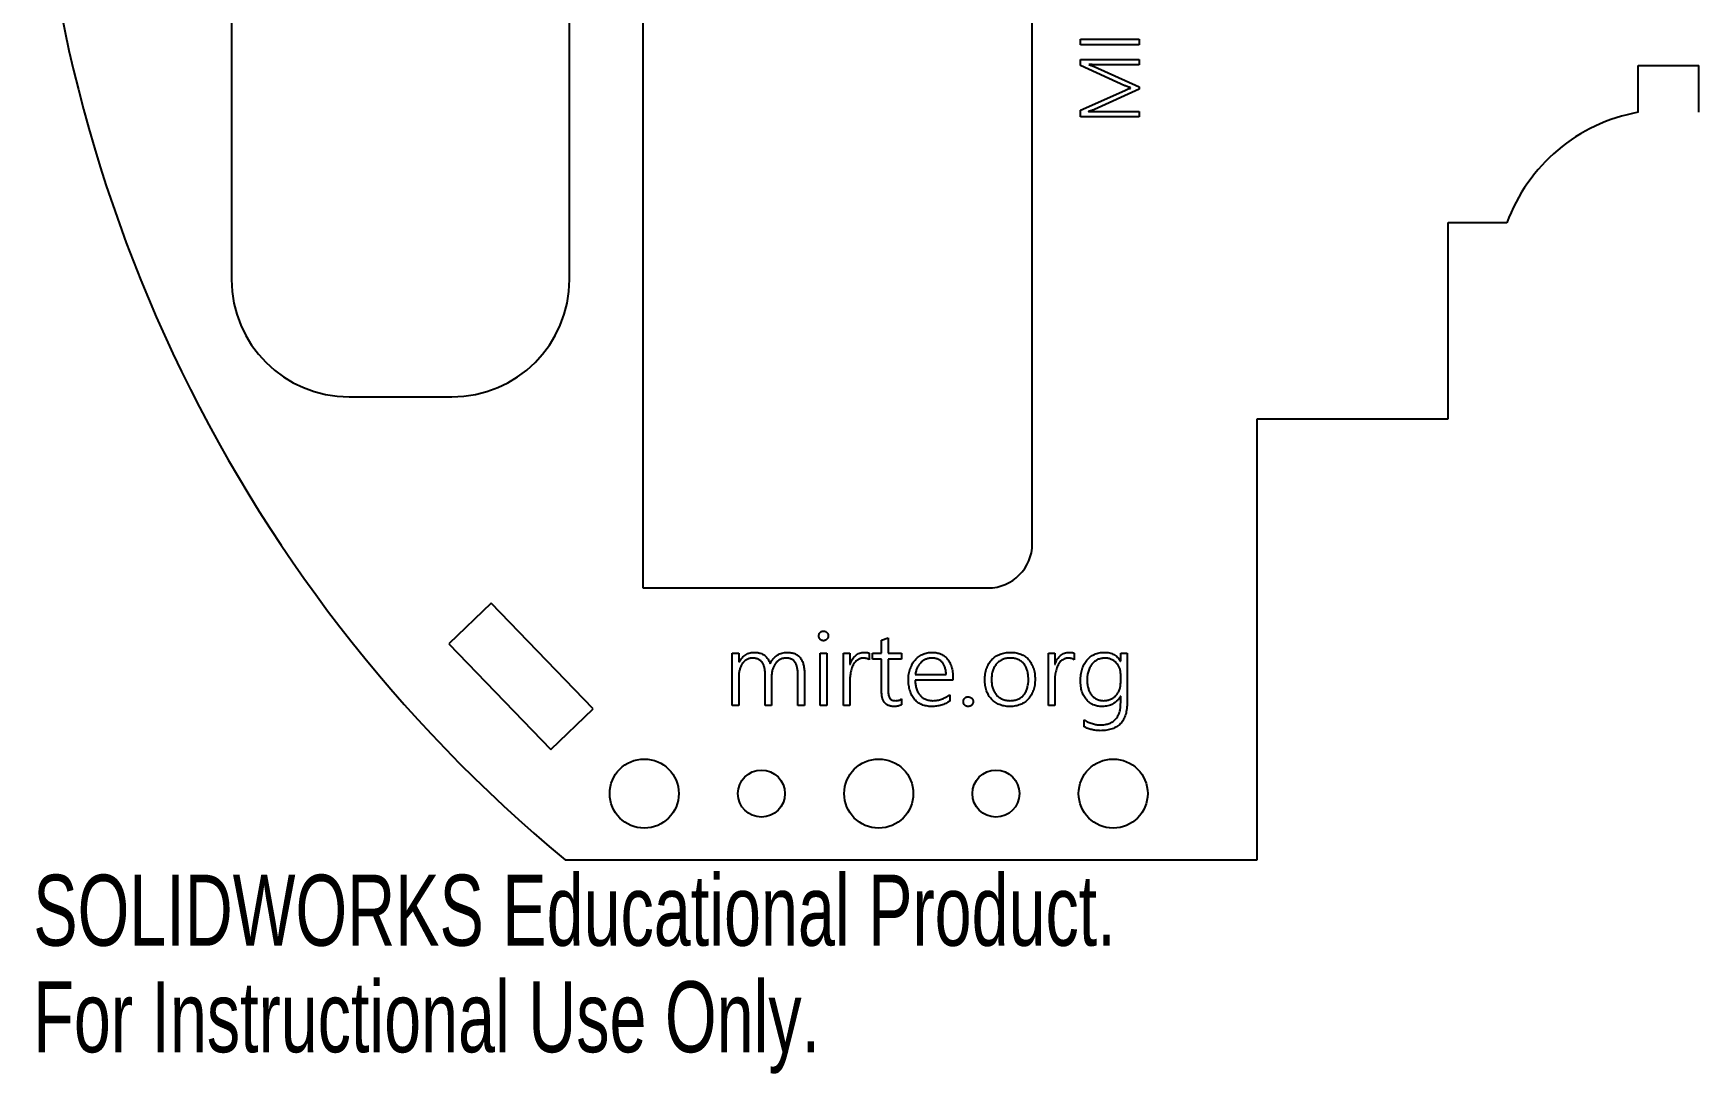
# Model space of a CAD drawing. Header units: millimetres. Extents: x 17 to 217, y -252 to -83.
# Drawn here: x 16.6 to 130, y -251.6 to -180.8 of the extents above; entities that cross this region are included whole.
import ezdxf

# ---------------------------------------------------------------- set-up
doc = ezdxf.new("R2010")
doc.units = ezdxf.units.MM
doc.styles.add('SLDTEXTSTYLE0', font='TXT', dxfattribs={"width": 0.7})

msp = doc.modelspace()

# ---------------------------------------------------------------- linework, layer by layer
at = {"color": 7, "linetype": 'Continuous', "lineweight": 25}
for p, q in [((30.13, -122.56), (30.13, -197.56)), ((53.13, -197.56), (53.13, -122.56)), ((58.13, -127.56), (58.13, -218.56)), ((84.63, -215.56), (84.63, -163.56)), ((87.92, -181.22), (91.92, -181.22)), ((87.92, -181.59), (87.92, -181.22)), ((91.92, -181.22), (91.92, -181.59)), ((91.92, -181.59), (87.92, -181.59)), ((87.92, -183.01), (87.92, -182.6)), ((87.92, -182.6), (91.92, -182.6)), ((90.93, -184.38), (87.92, -183.01)), ((88.48, -182.93), (88.48, -182.94)), ((88.84, -183.07), (91.92, -184.46)), ((91.92, -182.96), (89.16, -182.96)), ((91.92, -182.6), (91.92, -182.96)), ((125.88, -183.01), (130, -183.01)), ((125.88, -186.19), (125.88, -183.01)), ((130, -186.19), (130, -183.01)), ((87.92, -186.05), (90.93, -184.7)), ((91.92, -184.62), (88.86, -186.01)), ((91.33, -184.54), (91.33, -184.53)), ((91.92, -184.46), (91.92, -184.62)), ((87.92, -186.49), (87.92, -186.05)), ((91.92, -186.49), (87.92, -186.49)), ((88.47, -186.13), (88.47, -186.15)), ((89.13, -186.13), (91.92, -186.13)), ((91.92, -186.13), (91.92, -186.49)), ((112.94, -193.7), (116.94, -193.7)), ((112.94, -207.06), (112.94, -193.7)), ((116.94, -193.7), (116.94, -193.72)), ((38.13, -205.56), (45.13, -205.56)), ((99.94, -207.06), (112.94, -207.06)), ((99.94, -237.06), (99.94, -207.06)), ((58.13, -218.56), (81.63, -218.56)), ((47.79, -219.59), (44.92, -222.37)), ((54.74, -226.78), (47.79, -219.59)), ((74.38, -222.11), (74.82, -221.96)), ((74.38, -223.01), (74.38, -222.11)), ((74.82, -221.96), (74.82, -223.01)), ((44.92, -222.37), (51.86, -229.56)), ((64.21, -223.01), (64.66, -223.01)), ((64.21, -226.56), (64.21, -223.01)), ((64.66, -223.01), (64.66, -223.6)), ((70.2, -223.01), (70.64, -223.01)), ((70.2, -226.56), (70.2, -223.01)), ((70.64, -223.01), (70.64, -226.56)), ((71.78, -223.01), (72.22, -223.01)), ((71.78, -226.56), (71.78, -223.01)), ((72.22, -223.01), (72.22, -223.77)), ((73.54, -223), (73.54, -223.46)), ((73.76, -223.01), (74.38, -223.01)), ((73.76, -223.41), (73.76, -223.01)), ((74.82, -223.01), (75.74, -223.01)), ((75.74, -223.01), (75.74, -223.41)), ((85.73, -223.01), (86.17, -223.01)), ((85.73, -226.56), (85.73, -223.01)), ((86.17, -223.01), (86.17, -223.77)), ((87.49, -223), (87.49, -223.46)), ((90.65, -223.55), (90.65, -223.01)), ((90.65, -223.01), (91.1, -223.01)), ((91.1, -223.01), (91.1, -226.32)), ((64.66, -223.6), (64.67, -223.6)), ((66.45, -226.56), (66.45, -224.45)), ((69.12, -224.38), (69.12, -226.56)), ((72.22, -223.77), (72.23, -223.77)), ((74.38, -223.41), (73.76, -223.41)), ((74.38, -225.64), (74.38, -223.41)), ((74.82, -223.41), (74.82, -225.56)), ((75.74, -223.41), (74.82, -223.41)), ((76.67, -224.46), (78.77, -224.46)), ((86.17, -223.77), (86.18, -223.77)), ((90.64, -223.55), (90.65, -223.55)), ((90.65, -225.01), (90.65, -224.41)), ((64.66, -224.54), (64.66, -226.56)), ((66.89, -224.53), (66.89, -226.56)), ((68.68, -226.56), (68.68, -224.49)), ((72.22, -224.82), (72.22, -226.56)), ((79.23, -224.85), (76.66, -224.85)), ((79.23, -224.64), (79.23, -224.85)), ((86.17, -224.82), (86.17, -226.56)), ((64.66, -226.56), (64.21, -226.56)), ((66.89, -226.56), (66.45, -226.56)), ((69.12, -226.56), (68.68, -226.56)), ((70.64, -226.56), (70.2, -226.56)), ((72.22, -226.56), (71.78, -226.56)), ((75.74, -226.11), (75.74, -226.51)), ((79.01, -225.83), (79.01, -226.27)), ((86.17, -226.56), (85.73, -226.56)), ((90.65, -225.94), (90.64, -225.94)), ((90.65, -226.37), (90.65, -225.94)), ((51.86, -229.56), (54.74, -226.78)), ((88.16, -228.01), (88.16, -227.55)), ((52.83, -237.06), (99.94, -237.06))]:
    msp.add_line(p, q, dxfattribs=at)
for centre, radius in [((58.22, -232.56), 2.35), ((66.2, -232.56), 1.6), ((74.18, -232.56), 2.35), ((82.16, -232.56), 1.6), ((90.14, -232.56), 2.35)]:
    msp.add_circle(centre, radius, dxfattribs=at)
for centre, radius, start, end in [((116.63, -160.06), 100, 129.6461, 230.3539), ((127.94, -197.71), 11.7, 100.1372, 160.0803), ((38.13, -197.56), 8, 180, 270), ((45.13, -197.56), 8, 270, 0), ((81.63, -215.56), 3, 270, 0)]:
    msp.add_arc(centre, radius, start, end, dxfattribs=at)
for points, knots in [([(89.16, -182.96), (89.14, -182.96), (89.1, -182.96), (89.03, -182.96), (88.96, -182.96), (88.88, -182.96), (88.79, -182.95), (88.69, -182.95), (88.59, -182.94), (88.51, -182.93), (88.48, -182.93)], [0, 0, 0, 0, 0.082934, 0.179109, 0.286131, 0.405207, 0.536403, 0.678466, 0.833798, 1, 1, 1, 1]), ([(88.48, -182.94), (88.51, -182.95), (88.59, -182.98), (88.69, -183.01), (88.77, -183.04), (88.82, -183.06), (88.84, -183.07)], [0, 0, 0, 0, 0.315804, 0.586384, 0.814494, 1, 1, 1, 1]), ([(91.33, -184.53), (91.3, -184.51), (91.23, -184.49), (91.13, -184.46), (91.03, -184.42), (90.96, -184.39), (90.93, -184.38)], [0, 0, 0, 0, 0.264006, 0.5031159, 0.7412071, 1, 1, 1, 1]), ([(90.93, -184.7), (90.96, -184.69), (91.02, -184.66), (91.12, -184.62), (91.22, -184.58), (91.29, -184.56), (91.33, -184.54)], [0, 0, 0, 0, 0.241978, 0.485967, 0.737379, 1, 1, 1, 1]), ([(88.86, -186.01), (88.84, -186.02), (88.78, -186.04), (88.69, -186.07), (88.58, -186.1), (88.51, -186.12), (88.47, -186.13)], [0, 0, 0, 0, 0.199361, 0.433049, 0.698999, 1, 1, 1, 1]), ([(88.47, -186.15), (88.52, -186.14), (88.61, -186.14), (88.77, -186.13), (88.94, -186.13), (89.06, -186.13), (89.13, -186.13)], [0, 0, 0, 0, 0.208797, 0.444751, 0.708064, 1, 1, 1, 1]), ([(70.1, -221.82), (70.1, -221.8), (70.11, -221.76), (70.12, -221.69), (70.15, -221.64), (70.2, -221.59), (70.24, -221.55), (70.3, -221.52), (70.36, -221.5), (70.4, -221.5), (70.42, -221.5)], [0, 0, 0, 0, 0.134945, 0.259969, 0.383828, 0.509497, 0.635431, 0.756667, 0.877217, 1, 1, 1, 1]), ([(70.42, -222.16), (70.4, -222.16), (70.36, -222.15), (70.3, -222.13), (70.24, -222.11), (70.19, -222.06), (70.15, -222.01), (70.12, -221.96), (70.11, -221.89), (70.1, -221.85), (70.1, -221.82)], [0, 0, 0, 0, 0.1211196, 0.2405959, 0.3592249, 0.4847288, 0.6117824, 0.73575, 0.8648824, 1, 1, 1, 1]), ([(70.42, -221.5), (70.44, -221.5), (70.48, -221.5), (70.54, -221.52), (70.6, -221.55), (70.65, -221.59), (70.69, -221.64), (70.72, -221.69), (70.74, -221.76), (70.74, -221.8), (70.74, -221.82)], [0, 0, 0, 0, 0.125729, 0.249664, 0.370654, 0.489812, 0.61154, 0.735261, 0.864222, 1, 1, 1, 1]), ([(70.74, -221.82), (70.74, -221.85), (70.74, -221.89), (70.72, -221.95), (70.69, -222.01), (70.65, -222.06), (70.6, -222.1), (70.55, -222.13), (70.48, -222.15), (70.44, -222.16), (70.42, -222.16)], [0, 0, 0, 0, 0.13022, 0.259011, 0.383912, 0.507289, 0.629126, 0.750618, 0.871766, 1, 1, 1, 1]), ([(64.67, -223.6), (64.7, -223.55), (64.76, -223.45), (64.88, -223.32), (65, -223.2), (65.13, -223.11), (65.27, -223.03), (65.43, -222.98), (65.59, -222.95), (65.71, -222.95), (65.76, -222.95)], [0, 0, 0, 0, 0.136226, 0.265019, 0.388417, 0.508108, 0.626472, 0.745967, 0.869737, 1, 1, 1, 1]), ([(65.76, -222.95), (65.8, -222.95), (65.86, -222.95), (65.95, -222.96), (66.03, -222.98), (66.15, -223.01), (66.28, -223.07), (66.42, -223.16), (66.54, -223.27), (66.65, -223.41), (66.73, -223.55), (66.77, -223.66), (66.79, -223.72)], [0, 0, 0, 0, 0.0671931, 0.1326272, 0.1973081, 0.261275, 0.3862944, 0.5075726, 0.6279869, 0.7501137, 0.8744118, 1, 1, 1, 1]), ([(66.79, -223.72), (66.82, -223.66), (66.88, -223.54), (67, -223.39), (67.13, -223.25), (67.27, -223.14), (67.43, -223.05), (67.59, -222.99), (67.77, -222.95), (67.89, -222.95), (67.95, -222.95)], [0, 0, 0, 0, 0.138276, 0.268465, 0.393387, 0.515379, 0.635547, 0.754386, 0.875235, 1, 1, 1, 1]), ([(67.95, -222.95), (68, -222.95), (68.09, -222.95), (68.23, -222.97), (68.35, -222.99), (68.46, -223.03), (68.57, -223.08), (68.67, -223.15), (68.76, -223.22), (68.83, -223.3), (68.9, -223.4), (68.96, -223.51), (69.01, -223.63), (69.05, -223.76), (69.08, -223.9), (69.11, -224.05), (69.12, -224.21), (69.12, -224.32), (69.12, -224.38)], [0, 0, 0, 0, 0.066998, 0.130127, 0.189804, 0.246727, 0.30163, 0.355327, 0.409061, 0.463306, 0.518635, 0.57641, 0.636613, 0.700752, 0.768428, 0.841024, 0.917982, 1, 1, 1, 1]), ([(72.23, -223.77), (72.26, -223.71), (72.3, -223.59), (72.39, -223.42), (72.49, -223.28), (72.61, -223.16), (72.74, -223.07), (72.88, -223), (73.04, -222.95), (73.14, -222.95), (73.2, -222.95)], [0, 0, 0, 0, 0.144978, 0.281545, 0.410339, 0.532713, 0.650786, 0.76639, 0.882451, 1, 1, 1, 1]), ([(73.2, -222.95), (73.23, -222.95), (73.29, -222.95), (73.38, -222.96), (73.47, -222.97), (73.52, -222.99), (73.54, -223)], [0, 0, 0, 0, 0.288626, 0.546714, 0.7816, 1, 1, 1, 1]), ([(76.2, -224.79), (76.2, -224.72), (76.2, -224.59), (76.23, -224.41), (76.27, -224.23), (76.32, -224.05), (76.39, -223.89), (76.46, -223.74), (76.55, -223.6), (76.66, -223.47), (76.77, -223.35), (76.89, -223.25), (77.03, -223.16), (77.17, -223.08), (77.32, -223.02), (77.48, -222.98), (77.64, -222.95), (77.76, -222.95), (77.81, -222.95)], [0, 0, 0, 0, 0.0712, 0.140262, 0.207153, 0.273, 0.337318, 0.399951, 0.46073, 0.520759, 0.580127, 0.638643, 0.697219, 0.756169, 0.815942, 0.876034, 0.937059, 1, 1, 1, 1]), ([(77.81, -222.95), (77.87, -222.95), (77.98, -222.95), (78.14, -222.97), (78.28, -223.01), (78.42, -223.06), (78.55, -223.13), (78.66, -223.21), (78.77, -223.3), (78.87, -223.4), (78.95, -223.52), (79.02, -223.64), (79.09, -223.78), (79.14, -223.93), (79.18, -224.1), (79.21, -224.27), (79.23, -224.45), (79.23, -224.57), (79.23, -224.64)], [0, 0, 0, 0, 0.066762, 0.130404, 0.190719, 0.249221, 0.306119, 0.362188, 0.417966, 0.473913, 0.531064, 0.589538, 0.650908, 0.714971, 0.781677, 0.850989, 0.92379, 1, 1, 1, 1]), ([(81.4, -224.82), (81.4, -224.75), (81.4, -224.61), (81.43, -224.41), (81.46, -224.21), (81.52, -224.03), (81.59, -223.87), (81.67, -223.71), (81.77, -223.57), (81.88, -223.44), (82, -223.33), (82.13, -223.23), (82.28, -223.14), (82.44, -223.07), (82.6, -223.01), (82.78, -222.97), (82.97, -222.95), (83.1, -222.95), (83.16, -222.95)], [0, 0, 0, 0, 0.073506, 0.143506, 0.210545, 0.274777, 0.337011, 0.39721, 0.455486, 0.513093, 0.570302, 0.62758, 0.685179, 0.744449, 0.805086, 0.867711, 0.932493, 1, 1, 1, 1]), ([(83.16, -222.95), (83.23, -222.95), (83.35, -222.95), (83.53, -222.97), (83.7, -223.01), (83.86, -223.07), (84.01, -223.14), (84.14, -223.22), (84.27, -223.32), (84.38, -223.43), (84.49, -223.56), (84.57, -223.7), (84.65, -223.85), (84.71, -224.01), (84.77, -224.19), (84.8, -224.38), (84.82, -224.58), (84.82, -224.71), (84.83, -224.79)], [0, 0, 0, 0, 0.066746, 0.131004, 0.192409, 0.252427, 0.311104, 0.368158, 0.42481, 0.481547, 0.538827, 0.597163, 0.65746, 0.719987, 0.78516, 0.853355, 0.924848, 1, 1, 1, 1]), ([(86.18, -223.77), (86.2, -223.71), (86.25, -223.59), (86.33, -223.42), (86.44, -223.28), (86.55, -223.16), (86.69, -223.07), (86.83, -223), (86.98, -222.95), (87.09, -222.95), (87.14, -222.95)], [0, 0, 0, 0, 0.144978, 0.281545, 0.410339, 0.532713, 0.650786, 0.76639, 0.882451, 1, 1, 1, 1]), ([(87.14, -222.95), (87.18, -222.95), (87.24, -222.95), (87.33, -222.96), (87.41, -222.97), (87.46, -222.99), (87.49, -223)], [0, 0, 0, 0, 0.288626, 0.546714, 0.7816, 1, 1, 1, 1]), ([(87.91, -224.88), (87.91, -224.81), (87.92, -224.67), (87.94, -224.47), (87.97, -224.27), (88.02, -224.09), (88.09, -223.92), (88.16, -223.76), (88.25, -223.61), (88.35, -223.48), (88.46, -223.36), (88.58, -223.25), (88.72, -223.16), (88.86, -223.08), (89.02, -223.02), (89.18, -222.98), (89.36, -222.95), (89.48, -222.95), (89.54, -222.95)], [0, 0, 0, 0, 0.074586, 0.145915, 0.214692, 0.281498, 0.345959, 0.407628, 0.467514, 0.526208, 0.583825, 0.64105, 0.697556, 0.755347, 0.814143, 0.873651, 0.935524, 1, 1, 1, 1]), ([(89.54, -222.95), (89.6, -222.95), (89.72, -222.95), (89.89, -222.98), (90.05, -223.03), (90.19, -223.09), (90.32, -223.18), (90.44, -223.29), (90.55, -223.41), (90.61, -223.5), (90.64, -223.55)], [0, 0, 0, 0, 0.137947, 0.267444, 0.391798, 0.511614, 0.629703, 0.748835, 0.871336, 1, 1, 1, 1]), ([(65.59, -223.34), (65.56, -223.34), (65.49, -223.34), (65.4, -223.36), (65.31, -223.39), (65.22, -223.43), (65.14, -223.48), (65.06, -223.53), (64.99, -223.6), (64.92, -223.67), (64.86, -223.76), (64.81, -223.85), (64.77, -223.95), (64.73, -224.06), (64.7, -224.17), (64.67, -224.29), (64.66, -224.41), (64.66, -224.5), (64.66, -224.54)], [0, 0, 0, 0, 0.057612, 0.113567, 0.169312, 0.225146, 0.281337, 0.337661, 0.394656, 0.45385, 0.514183, 0.575779, 0.640536, 0.707591, 0.776641, 0.848143, 0.922445, 1, 1, 1, 1]), ([(66.45, -224.45), (66.45, -224.4), (66.45, -224.32), (66.44, -224.19), (66.42, -224.07), (66.4, -223.97), (66.37, -223.87), (66.33, -223.77), (66.29, -223.69), (66.24, -223.62), (66.18, -223.55), (66.11, -223.5), (66.04, -223.45), (65.97, -223.41), (65.88, -223.38), (65.79, -223.36), (65.69, -223.34), (65.63, -223.34), (65.59, -223.34)], [0, 0, 0, 0, 0.084235, 0.162926, 0.236292, 0.30602, 0.370488, 0.432204, 0.490289, 0.546276, 0.600462, 0.652834, 0.706503, 0.760552, 0.815859, 0.874018, 0.935021, 1, 1, 1, 1]), ([(67.84, -223.34), (67.81, -223.34), (67.75, -223.35), (67.65, -223.36), (67.56, -223.39), (67.47, -223.43), (67.39, -223.48), (67.31, -223.54), (67.24, -223.61), (67.17, -223.68), (67.11, -223.77), (67.05, -223.86), (67.01, -223.96), (66.96, -224.06), (66.93, -224.17), (66.91, -224.29), (66.89, -224.41), (66.89, -224.49), (66.89, -224.53)], [0, 0, 0, 0, 0.056822, 0.113158, 0.169464, 0.22704, 0.284448, 0.342861, 0.401553, 0.46201, 0.523472, 0.58663, 0.650987, 0.71779, 0.785885, 0.855599, 0.92677, 1, 1, 1, 1]), ([(68.68, -224.49), (68.68, -224.44), (68.68, -224.35), (68.67, -224.21), (68.65, -224.08), (68.63, -223.96), (68.6, -223.86), (68.57, -223.76), (68.53, -223.68), (68.48, -223.6), (68.43, -223.54), (68.36, -223.48), (68.29, -223.44), (68.22, -223.4), (68.13, -223.37), (68.04, -223.35), (67.95, -223.34), (67.88, -223.34), (67.84, -223.34)], [0, 0, 0, 0, 0.0926063, 0.1778726, 0.2560112, 0.3272982, 0.393306, 0.4538623, 0.5109386, 0.5647284, 0.6157552, 0.6662539, 0.7155327, 0.7667432, 0.8193672, 0.8756876, 0.9355157, 1, 1, 1, 1]), ([(73.14, -223.34), (73.11, -223.34), (73.06, -223.34), (72.97, -223.36), (72.9, -223.38), (72.8, -223.42), (72.7, -223.48), (72.59, -223.59), (72.49, -223.72), (72.41, -223.86), (72.35, -224.01), (72.3, -224.17), (72.26, -224.34), (72.24, -224.5), (72.22, -224.66), (72.22, -224.77), (72.22, -224.82)], [0, 0, 0, 0, 0.0442205, 0.0867433, 0.1271665, 0.1669967, 0.2442204, 0.3229098, 0.4037998, 0.4878962, 0.5742701, 0.6617938, 0.7490679, 0.8362983, 0.9206636, 1, 1, 1, 1]), ([(73.54, -223.46), (73.51, -223.44), (73.46, -223.4), (73.36, -223.37), (73.25, -223.34), (73.18, -223.34), (73.14, -223.34)], [0, 0, 0, 0, 0.229185, 0.466634, 0.723493, 1, 1, 1, 1]), ([(77.8, -223.34), (77.77, -223.34), (77.69, -223.34), (77.59, -223.36), (77.48, -223.38), (77.39, -223.42), (77.29, -223.46), (77.2, -223.51), (77.12, -223.57), (77.05, -223.64), (76.98, -223.72), (76.91, -223.8), (76.86, -223.89), (76.8, -223.99), (76.76, -224.1), (76.72, -224.21), (76.69, -224.33), (76.68, -224.42), (76.67, -224.46)], [0, 0, 0, 0, 0.0634584, 0.12447, 0.1846973, 0.2442806, 0.3028638, 0.360746, 0.41827, 0.4764697, 0.5350618, 0.5954006, 0.6573091, 0.7213618, 0.7874164, 0.8559085, 0.9266596, 1, 1, 1, 1]), ([(78.77, -224.46), (78.77, -224.42), (78.77, -224.33), (78.75, -224.21), (78.73, -224.1), (78.7, -223.99), (78.67, -223.89), (78.62, -223.8), (78.57, -223.71), (78.51, -223.63), (78.44, -223.56), (78.37, -223.5), (78.29, -223.45), (78.21, -223.41), (78.11, -223.38), (78.02, -223.36), (77.91, -223.34), (77.84, -223.34), (77.8, -223.34)], [0, 0, 0, 0, 0.0775384, 0.1505802, 0.2206249, 0.2868288, 0.3498515, 0.4111633, 0.4705212, 0.5287999, 0.5861803, 0.6420594, 0.6981612, 0.7542428, 0.8121736, 0.8721143, 0.9341825, 1, 1, 1, 1]), ([(83.14, -223.34), (83.09, -223.34), (83, -223.34), (82.86, -223.36), (82.73, -223.39), (82.61, -223.44), (82.49, -223.49), (82.39, -223.56), (82.29, -223.64), (82.2, -223.73), (82.12, -223.83), (82.05, -223.94), (81.99, -224.06), (81.94, -224.19), (81.9, -224.33), (81.88, -224.48), (81.86, -224.64), (81.86, -224.75), (81.86, -224.81)], [0, 0, 0, 0, 0.064892, 0.126567, 0.186979, 0.245398, 0.302349, 0.359157, 0.415245, 0.472303, 0.530067, 0.58895, 0.650277, 0.714203, 0.780515, 0.850311, 0.92299, 1, 1, 1, 1]), ([(84.37, -224.79), (84.37, -224.73), (84.36, -224.62), (84.35, -224.46), (84.33, -224.31), (84.29, -224.17), (84.25, -224.04), (84.19, -223.92), (84.13, -223.81), (84.05, -223.71), (83.97, -223.63), (83.87, -223.55), (83.77, -223.48), (83.66, -223.43), (83.54, -223.39), (83.41, -223.36), (83.28, -223.34), (83.18, -223.34), (83.14, -223.34)], [0, 0, 0, 0, 0.078881, 0.153274, 0.223629, 0.290213, 0.353448, 0.414222, 0.472382, 0.529664, 0.585761, 0.641103, 0.696183, 0.752482, 0.810314, 0.870229, 0.933443, 1, 1, 1, 1]), ([(87.09, -223.34), (87.06, -223.34), (87, -223.34), (86.92, -223.36), (86.85, -223.38), (86.75, -223.42), (86.64, -223.48), (86.53, -223.59), (86.44, -223.72), (86.36, -223.86), (86.3, -224.01), (86.25, -224.17), (86.21, -224.34), (86.18, -224.5), (86.17, -224.66), (86.17, -224.77), (86.17, -224.82)], [0, 0, 0, 0, 0.0442205, 0.0867433, 0.1271665, 0.1669967, 0.2442204, 0.3229098, 0.4037998, 0.4878962, 0.5742701, 0.6617938, 0.7490679, 0.8362983, 0.9206636, 1, 1, 1, 1]), ([(87.49, -223.46), (87.46, -223.44), (87.41, -223.4), (87.31, -223.37), (87.2, -223.34), (87.13, -223.34), (87.09, -223.34)], [0, 0, 0, 0, 0.229185, 0.466634, 0.723493, 1, 1, 1, 1]), ([(89.58, -223.34), (89.53, -223.34), (89.45, -223.34), (89.32, -223.37), (89.19, -223.4), (89.08, -223.44), (88.97, -223.5), (88.87, -223.57), (88.78, -223.65), (88.69, -223.75), (88.62, -223.85), (88.56, -223.96), (88.5, -224.08), (88.45, -224.22), (88.41, -224.36), (88.39, -224.51), (88.37, -224.67), (88.37, -224.78), (88.37, -224.84)], [0, 0, 0, 0, 0.062596, 0.122564, 0.18094, 0.238119, 0.294492, 0.350222, 0.406284, 0.463292, 0.521282, 0.580922, 0.643455, 0.708781, 0.776801, 0.847985, 0.922273, 1, 1, 1, 1]), ([(90.65, -224.41), (90.65, -224.38), (90.65, -224.31), (90.63, -224.2), (90.61, -224.1), (90.57, -224), (90.53, -223.91), (90.48, -223.82), (90.42, -223.74), (90.35, -223.66), (90.28, -223.59), (90.2, -223.53), (90.11, -223.47), (90.01, -223.43), (89.91, -223.39), (89.81, -223.36), (89.69, -223.34), (89.62, -223.34), (89.58, -223.34)], [0, 0, 0, 0, 0.063453, 0.126197, 0.187834, 0.249899, 0.311533, 0.371631, 0.43185, 0.492279, 0.552216, 0.613043, 0.674289, 0.736974, 0.800243, 0.865134, 0.931068, 1, 1, 1, 1]), ([(74.82, -225.56), (74.83, -225.62), (74.83, -225.72), (74.85, -225.86), (74.88, -225.98), (74.94, -226.08), (75.01, -226.15), (75.1, -226.2), (75.22, -226.23), (75.3, -226.23), (75.34, -226.24)], [0, 0, 0, 0, 0.168831, 0.315232, 0.439164, 0.546112, 0.645379, 0.750394, 0.866537, 1, 1, 1, 1]), ([(77.77, -226.63), (77.71, -226.63), (77.6, -226.63), (77.43, -226.6), (77.27, -226.56), (77.12, -226.51), (76.98, -226.44), (76.85, -226.36), (76.73, -226.26), (76.62, -226.15), (76.53, -226.02), (76.44, -225.88), (76.37, -225.73), (76.31, -225.57), (76.26, -225.39), (76.23, -225.2), (76.2, -225), (76.2, -224.86), (76.2, -224.79)], [0, 0, 0, 0, 0.063844, 0.125174, 0.184678, 0.242818, 0.299692, 0.355884, 0.411603, 0.468109, 0.525589, 0.584522, 0.646101, 0.710204, 0.777456, 0.848018, 0.921927, 1, 1, 1, 1]), ([(76.66, -224.85), (76.66, -224.91), (76.67, -225.01), (76.68, -225.16), (76.71, -225.3), (76.75, -225.43), (76.79, -225.56), (76.85, -225.67), (76.91, -225.78), (76.99, -225.87), (77.07, -225.95), (77.16, -226.03), (77.26, -226.09), (77.37, -226.14), (77.48, -226.19), (77.61, -226.21), (77.74, -226.23), (77.83, -226.23), (77.87, -226.24)], [0, 0, 0, 0, 0.075779, 0.14754, 0.216949, 0.283232, 0.346659, 0.40775, 0.466402, 0.524219, 0.580562, 0.636834, 0.693544, 0.75087, 0.810194, 0.870697, 0.93411, 1, 1, 1, 1]), ([(83.1, -226.63), (83.04, -226.63), (82.91, -226.63), (82.73, -226.6), (82.55, -226.56), (82.39, -226.5), (82.24, -226.43), (82.1, -226.35), (81.97, -226.24), (81.85, -226.13), (81.75, -226.01), (81.66, -225.87), (81.58, -225.72), (81.51, -225.56), (81.46, -225.39), (81.43, -225.21), (81.4, -225.02), (81.4, -224.89), (81.4, -224.82)], [0, 0, 0, 0, 0.068986, 0.134471, 0.1977, 0.259156, 0.318847, 0.377259, 0.434976, 0.4928, 0.5511, 0.610075, 0.670094, 0.731912, 0.795471, 0.861259, 0.929197, 1, 1, 1, 1]), ([(81.86, -224.81), (81.86, -224.86), (81.86, -224.97), (81.88, -225.12), (81.9, -225.26), (81.94, -225.4), (81.99, -225.52), (82.05, -225.64), (82.12, -225.75), (82.2, -225.85), (82.29, -225.94), (82.38, -226.02), (82.49, -226.08), (82.6, -226.14), (82.72, -226.18), (82.85, -226.21), (82.99, -226.23), (83.08, -226.23), (83.13, -226.24)], [0, 0, 0, 0, 0.074012, 0.144091, 0.212213, 0.277295, 0.340469, 0.401283, 0.460311, 0.518438, 0.576132, 0.633138, 0.690848, 0.749316, 0.809079, 0.870528, 0.934093, 1, 1, 1, 1]), ([(84.83, -224.79), (84.82, -224.85), (84.82, -224.98), (84.8, -225.18), (84.76, -225.36), (84.71, -225.53), (84.64, -225.7), (84.56, -225.85), (84.47, -225.99), (84.37, -226.12), (84.25, -226.24), (84.12, -226.34), (83.98, -226.43), (83.82, -226.5), (83.66, -226.56), (83.48, -226.6), (83.3, -226.63), (83.17, -226.63), (83.1, -226.63)], [0, 0, 0, 0, 0.070811, 0.138792, 0.20436, 0.268095, 0.329978, 0.389892, 0.448574, 0.506824, 0.564524, 0.622156, 0.680558, 0.740631, 0.801955, 0.865009, 0.930979, 1, 1, 1, 1]), ([(83.13, -226.24), (83.18, -226.23), (83.27, -226.23), (83.41, -226.21), (83.54, -226.18), (83.66, -226.14), (83.77, -226.09), (83.87, -226.02), (83.96, -225.95), (84.05, -225.86), (84.12, -225.76), (84.19, -225.65), (84.24, -225.53), (84.29, -225.4), (84.32, -225.26), (84.35, -225.11), (84.37, -224.95), (84.37, -224.85), (84.37, -224.79)], [0, 0, 0, 0, 0.067133, 0.130504, 0.191081, 0.249606, 0.306406, 0.362226, 0.417651, 0.473833, 0.530824, 0.589072, 0.649938, 0.712975, 0.779776, 0.8493, 0.922902, 1, 1, 1, 1]), ([(89.39, -226.63), (89.34, -226.63), (89.23, -226.63), (89.07, -226.6), (88.93, -226.57), (88.79, -226.51), (88.65, -226.45), (88.53, -226.37), (88.42, -226.27), (88.32, -226.16), (88.23, -226.04), (88.14, -225.91), (88.07, -225.77), (88.01, -225.61), (87.97, -225.44), (87.94, -225.26), (87.92, -225.07), (87.91, -224.94), (87.91, -224.88)], [0, 0, 0, 0, 0.062568, 0.122925, 0.181731, 0.239558, 0.296712, 0.353027, 0.409303, 0.466468, 0.524677, 0.584901, 0.646865, 0.711635, 0.778957, 0.849466, 0.922714, 1, 1, 1, 1]), ([(88.37, -224.84), (88.37, -224.89), (88.37, -224.99), (88.39, -225.14), (88.41, -225.28), (88.45, -225.42), (88.49, -225.54), (88.54, -225.66), (88.6, -225.76), (88.67, -225.86), (88.75, -225.94), (88.83, -226.02), (88.93, -226.08), (89.03, -226.14), (89.13, -226.18), (89.25, -226.21), (89.36, -226.23), (89.44, -226.23), (89.49, -226.24)], [0, 0, 0, 0, 0.077821, 0.151905, 0.223077, 0.291836, 0.357546, 0.420053, 0.480095, 0.538747, 0.59599, 0.651829, 0.707626, 0.764187, 0.821106, 0.878956, 0.938519, 1, 1, 1, 1]), ([(89.49, -226.24), (89.53, -226.23), (89.61, -226.23), (89.74, -226.21), (89.85, -226.19), (89.97, -226.14), (90.07, -226.09), (90.17, -226.03), (90.25, -225.96), (90.33, -225.89), (90.41, -225.8), (90.47, -225.71), (90.52, -225.6), (90.57, -225.5), (90.61, -225.38), (90.63, -225.26), (90.65, -225.14), (90.65, -225.06), (90.65, -225.01)], [0, 0, 0, 0, 0.068557, 0.133889, 0.197688, 0.259771, 0.321022, 0.38059, 0.439412, 0.4986, 0.558027, 0.617872, 0.677946, 0.740033, 0.803288, 0.867366, 0.932553, 1, 1, 1, 1]), ([(75.24, -226.63), (75.21, -226.63), (75.14, -226.63), (75.04, -226.62), (74.95, -226.6), (74.86, -226.57), (74.79, -226.54), (74.72, -226.49), (74.65, -226.44), (74.59, -226.38), (74.54, -226.32), (74.5, -226.24), (74.46, -226.16), (74.43, -226.07), (74.41, -225.98), (74.39, -225.87), (74.38, -225.76), (74.38, -225.68), (74.38, -225.64)], [0, 0, 0, 0, 0.069229, 0.134728, 0.196388, 0.255304, 0.311703, 0.366674, 0.420798, 0.475039, 0.530244, 0.586743, 0.646202, 0.709231, 0.774845, 0.845559, 0.920526, 1, 1, 1, 1]), ([(75.74, -226.51), (75.7, -226.53), (75.62, -226.57), (75.5, -226.6), (75.37, -226.63), (75.28, -226.63), (75.24, -226.63)], [0, 0, 0, 0, 0.247022, 0.493732, 0.743638, 1, 1, 1, 1]), ([(75.34, -226.24), (75.38, -226.23), (75.44, -226.23), (75.55, -226.21), (75.65, -226.17), (75.71, -226.13), (75.74, -226.11)], [0, 0, 0, 0, 0.24341, 0.487654, 0.738168, 1, 1, 1, 1]), ([(79.01, -226.27), (78.96, -226.29), (78.88, -226.35), (78.74, -226.43), (78.59, -226.49), (78.44, -226.54), (78.28, -226.58), (78.12, -226.61), (77.95, -226.63), (77.83, -226.63), (77.77, -226.63)], [0, 0, 0, 0, 0.119182, 0.238679, 0.358643, 0.480617, 0.605412, 0.733011, 0.864017, 1, 1, 1, 1]), ([(77.87, -226.24), (77.92, -226.23), (78.02, -226.23), (78.17, -226.21), (78.32, -226.18), (78.46, -226.14), (78.6, -226.08), (78.74, -226.01), (78.88, -225.92), (78.96, -225.86), (79.01, -225.83)], [0, 0, 0, 0, 0.121555, 0.242384, 0.363305, 0.485174, 0.609141, 0.735003, 0.865436, 1, 1, 1, 1]), ([(79.94, -226.3), (79.94, -226.28), (79.94, -226.24), (79.96, -226.17), (79.99, -226.12), (80.03, -226.07), (80.08, -226.02), (80.14, -225.99), (80.21, -225.98), (80.25, -225.97), (80.27, -225.97)], [0, 0, 0, 0, 0.128151, 0.25058, 0.372647, 0.498077, 0.623508, 0.745575, 0.869894, 1, 1, 1, 1]), ([(80.27, -226.63), (80.25, -226.63), (80.21, -226.63), (80.14, -226.61), (80.09, -226.58), (80.04, -226.54), (79.99, -226.49), (79.96, -226.43), (79.94, -226.37), (79.94, -226.33), (79.94, -226.3)], [0, 0, 0, 0, 0.129344, 0.252914, 0.376117, 0.504242, 0.63084, 0.752295, 0.872628, 1, 1, 1, 1]), ([(80.27, -225.97), (80.3, -225.97), (80.34, -225.98), (80.4, -226), (80.46, -226.03), (80.51, -226.07), (80.55, -226.11), (80.58, -226.17), (80.61, -226.23), (80.61, -226.28), (80.61, -226.3)], [0, 0, 0, 0, 0.130102, 0.255529, 0.377593, 0.496246, 0.615918, 0.739861, 0.867753, 1, 1, 1, 1]), ([(80.61, -226.3), (80.61, -226.33), (80.61, -226.37), (80.58, -226.43), (80.55, -226.49), (80.51, -226.54), (80.46, -226.58), (80.4, -226.61), (80.34, -226.63), (80.3, -226.63), (80.27, -226.63)], [0, 0, 0, 0, 0.127523, 0.252796, 0.376128, 0.498373, 0.618089, 0.742182, 0.868732, 1, 1, 1, 1]), ([(91.1, -226.32), (91.09, -226.4), (91.09, -226.55), (91.07, -226.78), (91.04, -226.99), (90.99, -227.18), (90.92, -227.36), (90.85, -227.52), (90.76, -227.67), (90.65, -227.8), (90.53, -227.91), (90.39, -228.01), (90.24, -228.09), (90.07, -228.16), (89.89, -228.21), (89.7, -228.25), (89.48, -228.27), (89.34, -228.27), (89.26, -228.28)], [0, 0, 0, 0, 0.077905, 0.151087, 0.219582, 0.284151, 0.344994, 0.402596, 0.457802, 0.511491, 0.564932, 0.618782, 0.674184, 0.732088, 0.793067, 0.857809, 0.926752, 1, 1, 1, 1]), ([(89.26, -227.88), (89.32, -227.88), (89.43, -227.88), (89.58, -227.86), (89.73, -227.83), (89.87, -227.79), (89.99, -227.74), (90.11, -227.67), (90.21, -227.59), (90.31, -227.5), (90.39, -227.4), (90.46, -227.29), (90.52, -227.17), (90.57, -227.03), (90.61, -226.88), (90.63, -226.72), (90.65, -226.55), (90.65, -226.43), (90.65, -226.37)], [0, 0, 0, 0, 0.071741, 0.139038, 0.202824, 0.263119, 0.320522, 0.376317, 0.431312, 0.48573, 0.540418, 0.596813, 0.655078, 0.716331, 0.780903, 0.849252, 0.922156, 1, 1, 1, 1]), ([(90.64, -225.94), (90.6, -225.99), (90.54, -226.1), (90.41, -226.24), (90.27, -226.36), (90.12, -226.46), (89.96, -226.54), (89.78, -226.59), (89.59, -226.62), (89.46, -226.63), (89.39, -226.63)], [0, 0, 0, 0, 0.1302501, 0.2549282, 0.3752273, 0.4938987, 0.613958, 0.7365149, 0.8649278, 1, 1, 1, 1]), ([(88.16, -227.55), (88.21, -227.58), (88.3, -227.63), (88.44, -227.7), (88.58, -227.75), (88.72, -227.8), (88.86, -227.84), (88.99, -227.86), (89.13, -227.88), (89.22, -227.88), (89.26, -227.88)], [0, 0, 0, 0, 0.140287, 0.275026, 0.405424, 0.531119, 0.652596, 0.771263, 0.886853, 1, 1, 1, 1]), ([(89.26, -228.28), (89.21, -228.27), (89.12, -228.27), (88.97, -228.26), (88.83, -228.24), (88.69, -228.21), (88.56, -228.17), (88.42, -228.13), (88.29, -228.07), (88.2, -228.03), (88.16, -228.01)], [0, 0, 0, 0, 0.12663, 0.251877, 0.376168, 0.500125, 0.623819, 0.747876, 0.873906, 1, 1, 1, 1])]:
    msp.add_open_spline(points, degree=3, knots=knots, dxfattribs=at)

# ---------------------------------------------------------------- texts
at = {"color": 7, "linetype": 'Continuous', "char_height": 4.8336, "attachment_point": 1, "style": 'SLDTEXTSTYLE0'}
for s, insert in [('SOLIDWORKS Educational Product.', (16.63, -238.08)), ('For Instructional Use Only.', (16.63, -245.33))]:
    msp.add_mtext(s, dxfattribs=dict(at, insert=insert))

doc.saveas('drawing.dxf')
